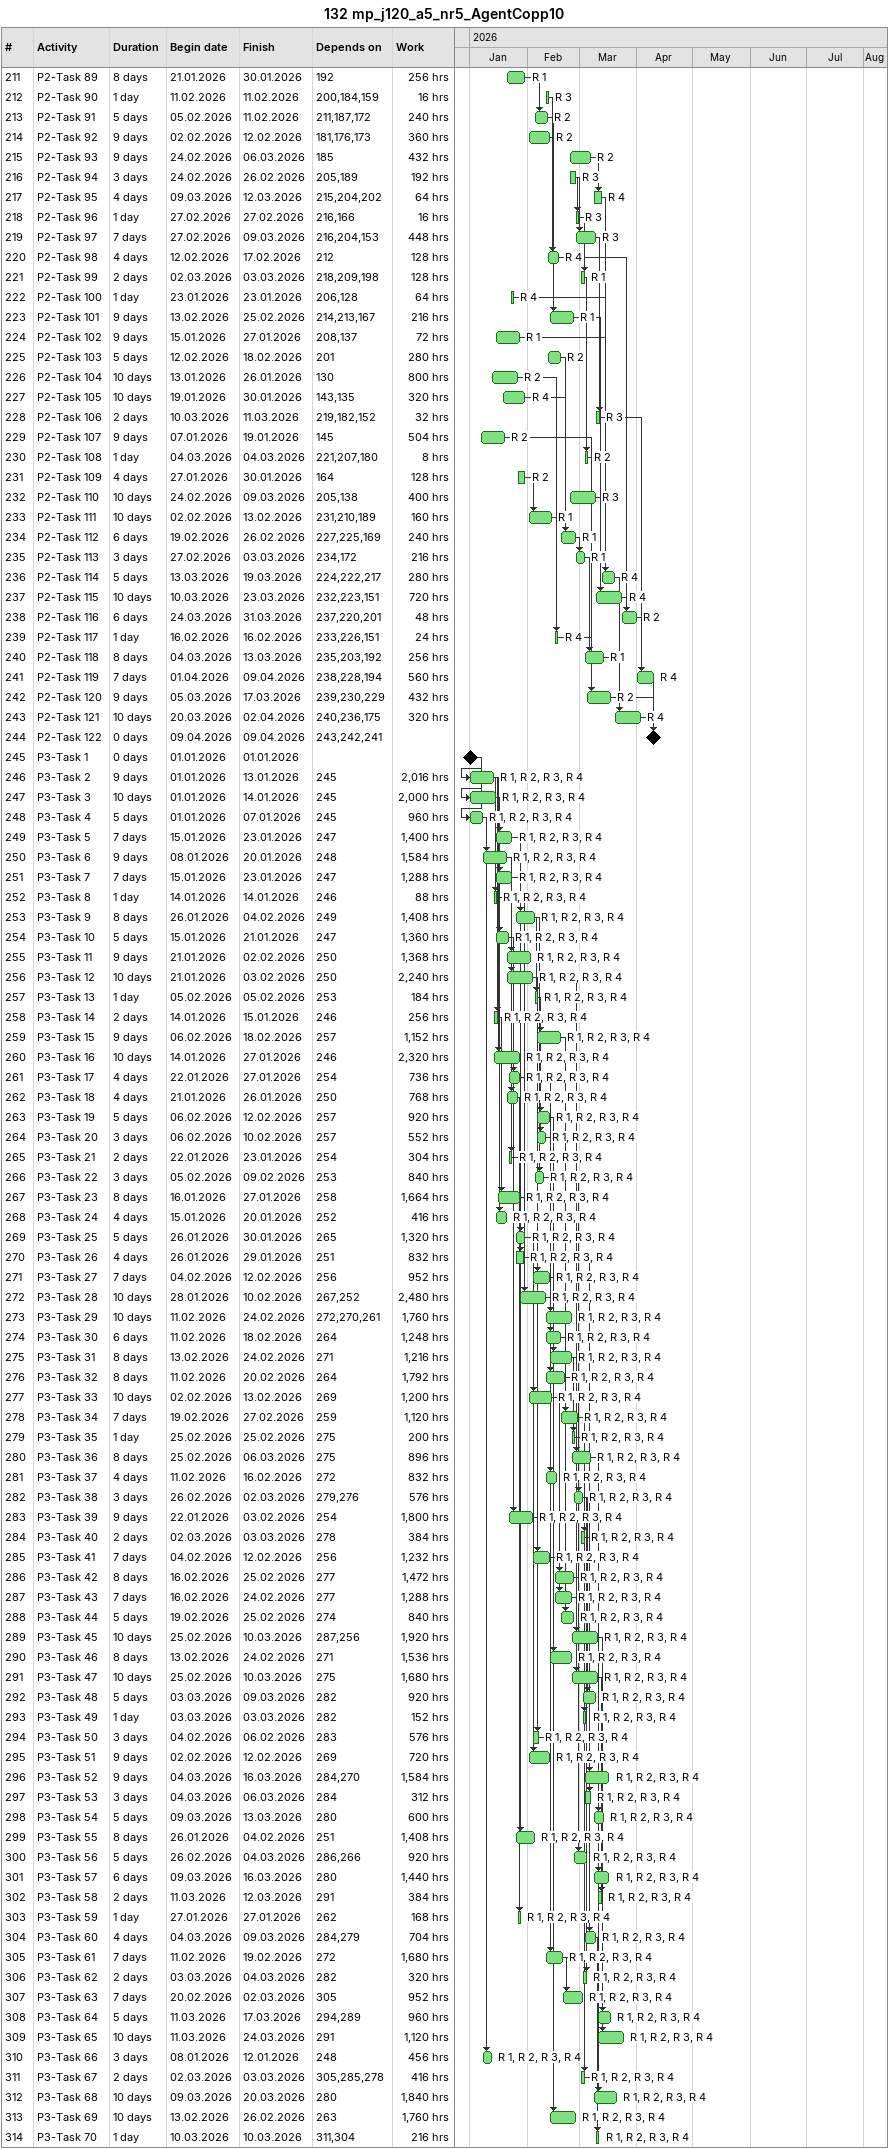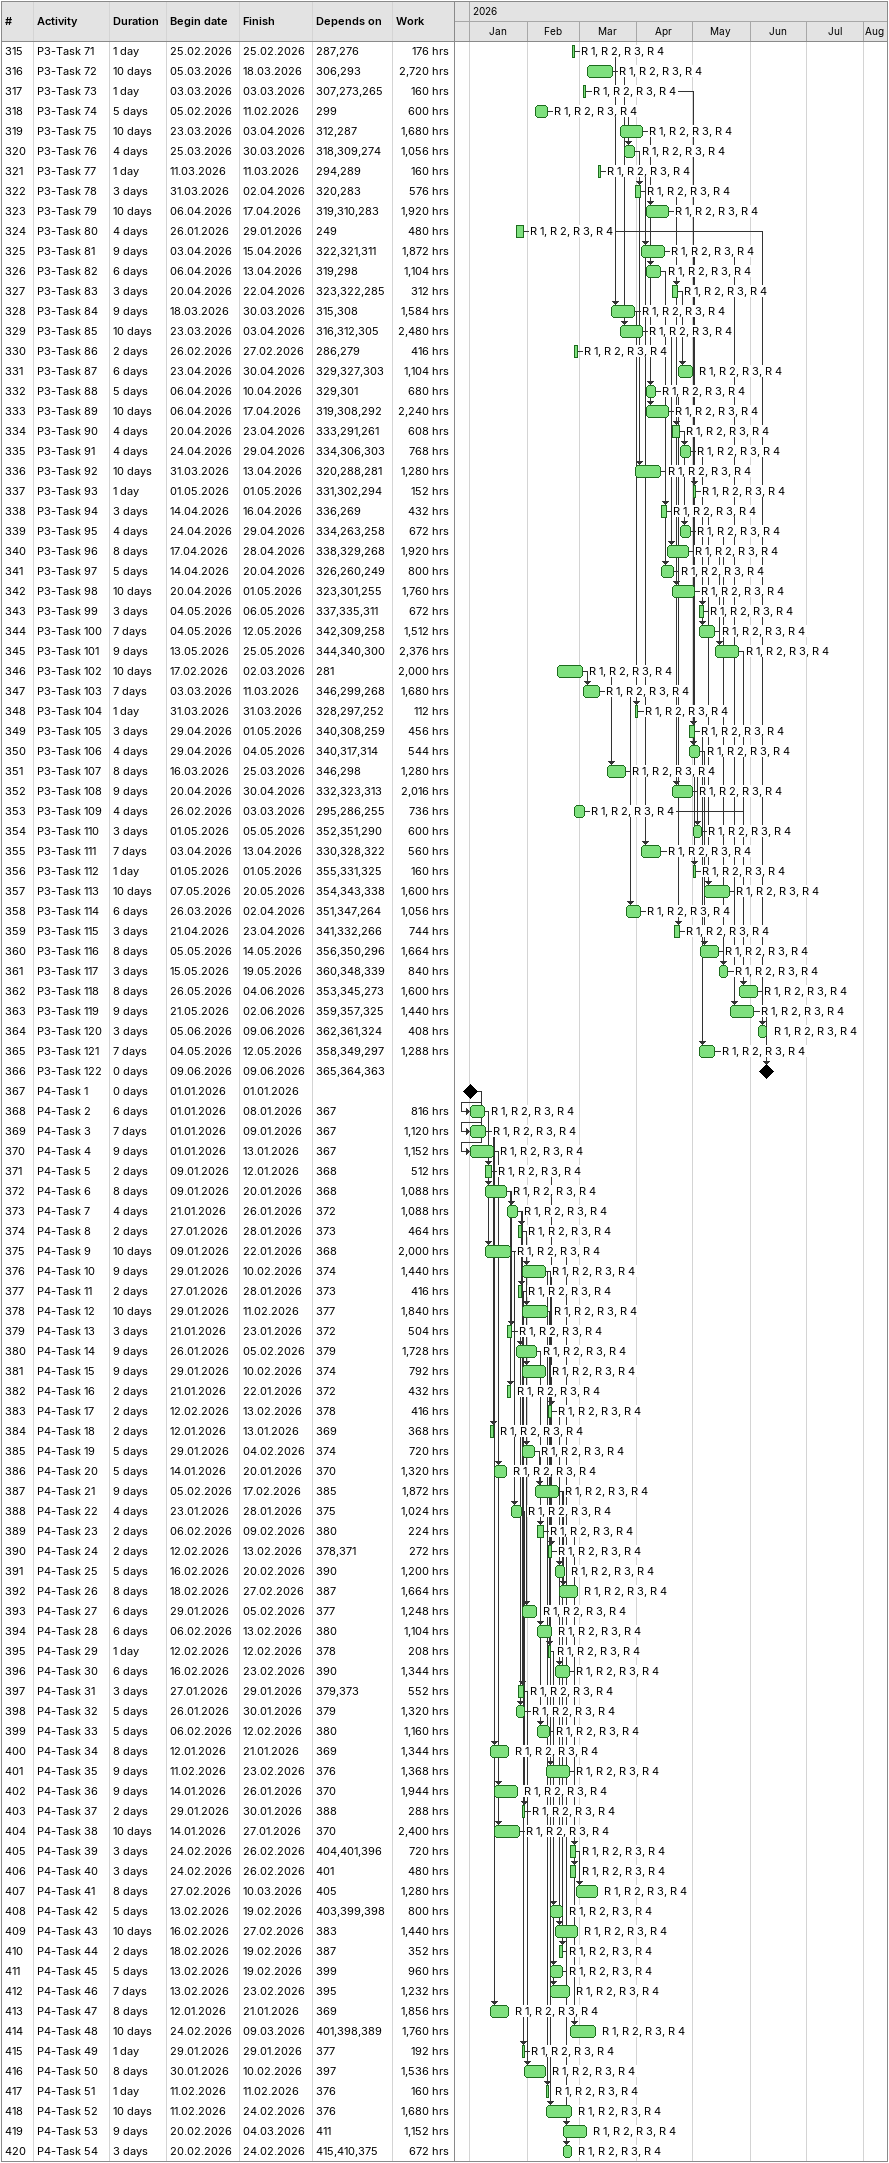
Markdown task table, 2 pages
132 mp_j120_a5_nr5_AgentCopp10

| ID | Task | Duration | Start | Finish | Predecessors | Resources | Work (h) |
|---|---|---|---|---|---|---|---|
| 211 | P2-Task 89 | 8d | 2026-01-21 | 2026-01-30 | 192 | R 1 | 256 |
| 212 | P2-Task 90 | 1d | 2026-02-11 | 2026-02-11 | 200, 184, 159 | R 3 | 16 |
| 213 | P2-Task 91 | 5d | 2026-02-05 | 2026-02-11 | 211, 187, 172 | R 2 | 240 |
| 214 | P2-Task 92 | 9d | 2026-02-02 | 2026-02-12 | 181, 176, 173 | R 2 | 360 |
| 215 | P2-Task 93 | 9d | 2026-02-24 | 2026-03-06 | 185 | R 2 | 432 |
| 216 | P2-Task 94 | 3d | 2026-02-24 | 2026-02-26 | 205, 189 | R 3 | 192 |
| 217 | P2-Task 95 | 4d | 2026-03-09 | 2026-03-12 | 215, 204, 202 | R 4 | 64 |
| 218 | P2-Task 96 | 1d | 2026-02-27 | 2026-02-27 | 216, 166 | R 3 | 16 |
| 219 | P2-Task 97 | 7d | 2026-02-27 | 2026-03-09 | 216, 204, 153 | R 3 | 448 |
| 220 | P2-Task 98 | 4d | 2026-02-12 | 2026-02-17 | 212 | R 4 | 128 |
| 221 | P2-Task 99 | 2d | 2026-03-02 | 2026-03-03 | 218, 209, 198 | R 1 | 128 |
| 222 | P2-Task 100 | 1d | 2026-01-23 | 2026-01-23 | 206, 128 | R 4 | 64 |
| 223 | P2-Task 101 | 9d | 2026-02-13 | 2026-02-25 | 214, 213, 167 | R 1 | 216 |
| 224 | P2-Task 102 | 9d | 2026-01-15 | 2026-01-27 | 208, 137 | R 1 | 72 |
| 225 | P2-Task 103 | 5d | 2026-02-12 | 2026-02-18 | 201 | R 2 | 280 |
| 226 | P2-Task 104 | 10d | 2026-01-13 | 2026-01-26 | 130 | R 2 | 800 |
| 227 | P2-Task 105 | 10d | 2026-01-19 | 2026-01-30 | 143, 135 | R 4 | 320 |
| 228 | P2-Task 106 | 2d | 2026-03-10 | 2026-03-11 | 219, 182, 152 | R 3 | 32 |
| 229 | P2-Task 107 | 9d | 2026-01-07 | 2026-01-19 | 145 | R 2 | 504 |
| 230 | P2-Task 108 | 1d | 2026-03-04 | 2026-03-04 | 221, 207, 180 | R 2 | 8 |
| 231 | P2-Task 109 | 4d | 2026-01-27 | 2026-01-30 | 164 | R 2 | 128 |
| 232 | P2-Task 110 | 10d | 2026-02-24 | 2026-03-09 | 205, 138 | R 3 | 400 |
| 233 | P2-Task 111 | 10d | 2026-02-02 | 2026-02-13 | 231, 210, 189 | R 1 | 160 |
| 234 | P2-Task 112 | 6d | 2026-02-19 | 2026-02-26 | 227, 225, 169 | R 1 | 240 |
| 235 | P2-Task 113 | 3d | 2026-02-27 | 2026-03-03 | 234, 172 | R 1 | 216 |
| 236 | P2-Task 114 | 5d | 2026-03-13 | 2026-03-19 | 224, 222, 217 | R 4 | 280 |
| 237 | P2-Task 115 | 10d | 2026-03-10 | 2026-03-23 | 232, 223, 151 | R 4 | 720 |
| 238 | P2-Task 116 | 6d | 2026-03-24 | 2026-03-31 | 237, 220, 201 | R 2 | 48 |
| 239 | P2-Task 117 | 1d | 2026-02-16 | 2026-02-16 | 233, 226, 151 | R 4 | 24 |
| 240 | P2-Task 118 | 8d | 2026-03-04 | 2026-03-13 | 235, 203, 192 | R 1 | 256 |
| 241 | P2-Task 119 | 7d | 2026-04-01 | 2026-04-09 | 238, 228, 194 | R 4 | 560 |
| 242 | P2-Task 120 | 9d | 2026-03-05 | 2026-03-17 | 239, 230, 229 | R 2 | 432 |
| 243 | P2-Task 121 | 10d | 2026-03-20 | 2026-04-02 | 240, 236, 175 | R 4 | 320 |
| 244 | P2-Task 122 | 0d | 2026-04-09 | 2026-04-09 | 243, 242, 241 |  |  |
| 245 | P3-Task 1 | 0d | 2026-01-01 | 2026-01-01 |  |  |  |
| 246 | P3-Task 2 | 9d | 2026-01-01 | 2026-01-13 | 245 | R 1, R 2, R 3, R 4 | 2016 |
| 247 | P3-Task 3 | 10d | 2026-01-01 | 2026-01-14 | 245 | R 1, R 2, R 3, R 4 | 2000 |
| 248 | P3-Task 4 | 5d | 2026-01-01 | 2026-01-07 | 245 | R 1, R 2, R 3, R 4 | 960 |
| 249 | P3-Task 5 | 7d | 2026-01-15 | 2026-01-23 | 247 | R 1, R 2, R 3, R 4 | 1400 |
| 250 | P3-Task 6 | 9d | 2026-01-08 | 2026-01-20 | 248 | R 1, R 2, R 3, R 4 | 1584 |
| 251 | P3-Task 7 | 7d | 2026-01-15 | 2026-01-23 | 247 | R 1, R 2, R 3, R 4 | 1288 |
| 252 | P3-Task 8 | 1d | 2026-01-14 | 2026-01-14 | 246 | R 1, R 2, R 3, R 4 | 88 |
| 253 | P3-Task 9 | 8d | 2026-01-26 | 2026-02-04 | 249 | R 1, R 2, R 3, R 4 | 1408 |
| 254 | P3-Task 10 | 5d | 2026-01-15 | 2026-01-21 | 247 | R 1, R 2, R 3, R 4 | 1360 |
| 255 | P3-Task 11 | 9d | 2026-01-21 | 2026-02-02 | 250 | R 1, R 2, R 3, R 4 | 1368 |
| 256 | P3-Task 12 | 10d | 2026-01-21 | 2026-02-03 | 250 | R 1, R 2, R 3, R 4 | 2240 |
| 257 | P3-Task 13 | 1d | 2026-02-05 | 2026-02-05 | 253 | R 1, R 2, R 3, R 4 | 184 |
| 258 | P3-Task 14 | 2d | 2026-01-14 | 2026-01-15 | 246 | R 1, R 2, R 3, R 4 | 256 |
| 259 | P3-Task 15 | 9d | 2026-02-06 | 2026-02-18 | 257 | R 1, R 2, R 3, R 4 | 1152 |
| 260 | P3-Task 16 | 10d | 2026-01-14 | 2026-01-27 | 246 | R 1, R 2, R 3, R 4 | 2320 |
| 261 | P3-Task 17 | 4d | 2026-01-22 | 2026-01-27 | 254 | R 1, R 2, R 3, R 4 | 736 |
| 262 | P3-Task 18 | 4d | 2026-01-21 | 2026-01-26 | 250 | R 1, R 2, R 3, R 4 | 768 |
| 263 | P3-Task 19 | 5d | 2026-02-06 | 2026-02-12 | 257 | R 1, R 2, R 3, R 4 | 920 |
| 264 | P3-Task 20 | 3d | 2026-02-06 | 2026-02-10 | 257 | R 1, R 2, R 3, R 4 | 552 |
| 265 | P3-Task 21 | 2d | 2026-01-22 | 2026-01-23 | 254 | R 1, R 2, R 3, R 4 | 304 |
| 266 | P3-Task 22 | 3d | 2026-02-05 | 2026-02-09 | 253 | R 1, R 2, R 3, R 4 | 840 |
| 267 | P3-Task 23 | 8d | 2026-01-16 | 2026-01-27 | 258 | R 1, R 2, R 3, R 4 | 1664 |
| 268 | P3-Task 24 | 4d | 2026-01-15 | 2026-01-20 | 252 | R 1, R 2, R 3, R 4 | 416 |
| 269 | P3-Task 25 | 5d | 2026-01-26 | 2026-01-30 | 265 | R 1, R 2, R 3, R 4 | 1320 |
| 270 | P3-Task 26 | 4d | 2026-01-26 | 2026-01-29 | 251 | R 1, R 2, R 3, R 4 | 832 |
| 271 | P3-Task 27 | 7d | 2026-02-04 | 2026-02-12 | 256 | R 1, R 2, R 3, R 4 | 952 |
| 272 | P3-Task 28 | 10d | 2026-01-28 | 2026-02-10 | 267, 252 | R 1, R 2, R 3, R 4 | 2480 |
| 273 | P3-Task 29 | 10d | 2026-02-11 | 2026-02-24 | 272, 270, 261 | R 1, R 2, R 3, R 4 | 1760 |
| 274 | P3-Task 30 | 6d | 2026-02-11 | 2026-02-18 | 264 | R 1, R 2, R 3, R 4 | 1248 |
| 275 | P3-Task 31 | 8d | 2026-02-13 | 2026-02-24 | 271 | R 1, R 2, R 3, R 4 | 1216 |
| 276 | P3-Task 32 | 8d | 2026-02-11 | 2026-02-20 | 264 | R 1, R 2, R 3, R 4 | 1792 |
| 277 | P3-Task 33 | 10d | 2026-02-02 | 2026-02-13 | 269 | R 1, R 2, R 3, R 4 | 1200 |
| 278 | P3-Task 34 | 7d | 2026-02-19 | 2026-02-27 | 259 | R 1, R 2, R 3, R 4 | 1120 |
| 279 | P3-Task 35 | 1d | 2026-02-25 | 2026-02-25 | 275 | R 1, R 2, R 3, R 4 | 200 |
| 280 | P3-Task 36 | 8d | 2026-02-25 | 2026-03-06 | 275 | R 1, R 2, R 3, R 4 | 896 |
| 281 | P3-Task 37 | 4d | 2026-02-11 | 2026-02-16 | 272 | R 1, R 2, R 3, R 4 | 832 |
| 282 | P3-Task 38 | 3d | 2026-02-26 | 2026-03-02 | 279, 276 | R 1, R 2, R 3, R 4 | 576 |
| 283 | P3-Task 39 | 9d | 2026-01-22 | 2026-02-03 | 254 | R 1, R 2, R 3, R 4 | 1800 |
| 284 | P3-Task 40 | 2d | 2026-03-02 | 2026-03-03 | 278 | R 1, R 2, R 3, R 4 | 384 |
| 285 | P3-Task 41 | 7d | 2026-02-04 | 2026-02-12 | 256 | R 1, R 2, R 3, R 4 | 1232 |
| 286 | P3-Task 42 | 8d | 2026-02-16 | 2026-02-25 | 277 | R 1, R 2, R 3, R 4 | 1472 |
| 287 | P3-Task 43 | 7d | 2026-02-16 | 2026-02-24 | 277 | R 1, R 2, R 3, R 4 | 1288 |
| 288 | P3-Task 44 | 5d | 2026-02-19 | 2026-02-25 | 274 | R 1, R 2, R 3, R 4 | 840 |
| 289 | P3-Task 45 | 10d | 2026-02-25 | 2026-03-10 | 287, 256 | R 1, R 2, R 3, R 4 | 1920 |
| 290 | P3-Task 46 | 8d | 2026-02-13 | 2026-02-24 | 271 | R 1, R 2, R 3, R 4 | 1536 |
| 291 | P3-Task 47 | 10d | 2026-02-25 | 2026-03-10 | 275 | R 1, R 2, R 3, R 4 | 1680 |
| 292 | P3-Task 48 | 5d | 2026-03-03 | 2026-03-09 | 282 | R 1, R 2, R 3, R 4 | 920 |
| 293 | P3-Task 49 | 1d | 2026-03-03 | 2026-03-03 | 282 | R 1, R 2, R 3, R 4 | 152 |
| 294 | P3-Task 50 | 3d | 2026-02-04 | 2026-02-06 | 283 | R 1, R 2, R 3, R 4 | 576 |
| 295 | P3-Task 51 | 9d | 2026-02-02 | 2026-02-12 | 269 | R 1, R 2, R 3, R 4 | 720 |
| 296 | P3-Task 52 | 9d | 2026-03-04 | 2026-03-16 | 284, 270 | R 1, R 2, R 3, R 4 | 1584 |
| 297 | P3-Task 53 | 3d | 2026-03-04 | 2026-03-06 | 284 | R 1, R 2, R 3, R 4 | 312 |
| 298 | P3-Task 54 | 5d | 2026-03-09 | 2026-03-13 | 280 | R 1, R 2, R 3, R 4 | 600 |
| 299 | P3-Task 55 | 8d | 2026-01-26 | 2026-02-04 | 251 | R 1, R 2, R 3, R 4 | 1408 |
| 300 | P3-Task 56 | 5d | 2026-02-26 | 2026-03-04 | 286, 266 | R 1, R 2, R 3, R 4 | 920 |
| 301 | P3-Task 57 | 6d | 2026-03-09 | 2026-03-16 | 280 | R 1, R 2, R 3, R 4 | 1440 |
| 302 | P3-Task 58 | 2d | 2026-03-11 | 2026-03-12 | 291 | R 1, R 2, R 3, R 4 | 384 |
| 303 | P3-Task 59 | 1d | 2026-01-27 | 2026-01-27 | 262 | R 1, R 2, R 3, R 4 | 168 |
| 304 | P3-Task 60 | 4d | 2026-03-04 | 2026-03-09 | 284, 279 | R 1, R 2, R 3, R 4 | 704 |
| 305 | P3-Task 61 | 7d | 2026-02-11 | 2026-02-19 | 272 | R 1, R 2, R 3, R 4 | 1680 |
| 306 | P3-Task 62 | 2d | 2026-03-03 | 2026-03-04 | 282 | R 1, R 2, R 3, R 4 | 320 |
| 307 | P3-Task 63 | 7d | 2026-02-20 | 2026-03-02 | 305 | R 1, R 2, R 3, R 4 | 952 |
| 308 | P3-Task 64 | 5d | 2026-03-11 | 2026-03-17 | 294, 289 | R 1, R 2, R 3, R 4 | 960 |
| 309 | P3-Task 65 | 10d | 2026-03-11 | 2026-03-24 | 291 | R 1, R 2, R 3, R 4 | 1120 |
| 310 | P3-Task 66 | 3d | 2026-01-08 | 2026-01-12 | 248 | R 1, R 2, R 3, R 4 | 456 |
| 311 | P3-Task 67 | 2d | 2026-03-02 | 2026-03-03 | 305, 285, 278 | R 1, R 2, R 3, R 4 | 416 |
| 312 | P3-Task 68 | 10d | 2026-03-09 | 2026-03-20 | 280 | R 1, R 2, R 3, R 4 | 1840 |
| 313 | P3-Task 69 | 10d | 2026-02-13 | 2026-02-26 | 263 | R 1, R 2, R 3, R 4 | 1760 |
| 314 | P3-Task 70 | 1d | 2026-03-10 | 2026-03-10 | 311, 304 | R 1, R 2, R 3, R 4 | 216 |
| 315 | P3-Task 71 | 1d | 2026-02-25 | 2026-02-25 | 287, 276 | R 1, R 2, R 3, R 4 | 176 |
| 316 | P3-Task 72 | 10d | 2026-03-05 | 2026-03-18 | 306, 293 | R 1, R 2, R 3, R 4 | 2720 |
| 317 | P3-Task 73 | 1d | 2026-03-03 | 2026-03-03 | 307, 273, 265 | R 1, R 2, R 3, R 4 | 160 |
| 318 | P3-Task 74 | 5d | 2026-02-05 | 2026-02-11 | 299 | R 1, R 2, R 3, R 4 | 600 |
| 319 | P3-Task 75 | 10d | 2026-03-23 | 2026-04-03 | 312, 287 | R 1, R 2, R 3, R 4 | 1680 |
| 320 | P3-Task 76 | 4d | 2026-03-25 | 2026-03-30 | 318, 309, 274 | R 1, R 2, R 3, R 4 | 1056 |
| 321 | P3-Task 77 | 1d | 2026-03-11 | 2026-03-11 | 294, 289 | R 1, R 2, R 3, R 4 | 160 |
| 322 | P3-Task 78 | 3d | 2026-03-31 | 2026-04-02 | 320, 283 | R 1, R 2, R 3, R 4 | 576 |
| 323 | P3-Task 79 | 10d | 2026-04-06 | 2026-04-17 | 319, 310, 283 | R 1, R 2, R 3, R 4 | 1920 |
| 324 | P3-Task 80 | 4d | 2026-01-26 | 2026-01-29 | 249 | R 1, R 2, R 3, R 4 | 480 |
| 325 | P3-Task 81 | 9d | 2026-04-03 | 2026-04-15 | 322, 321, 311 | R 1, R 2, R 3, R 4 | 1872 |
| 326 | P3-Task 82 | 6d | 2026-04-06 | 2026-04-13 | 319, 298 | R 1, R 2, R 3, R 4 | 1104 |
| 327 | P3-Task 83 | 3d | 2026-04-20 | 2026-04-22 | 323, 322, 285 | R 1, R 2, R 3, R 4 | 312 |
| 328 | P3-Task 84 | 9d | 2026-03-18 | 2026-03-30 | 315, 308 | R 1, R 2, R 3, R 4 | 1584 |
| 329 | P3-Task 85 | 10d | 2026-03-23 | 2026-04-03 | 316, 312, 305 | R 1, R 2, R 3, R 4 | 2480 |
| 330 | P3-Task 86 | 2d | 2026-02-26 | 2026-02-27 | 286, 279 | R 1, R 2, R 3, R 4 | 416 |
| 331 | P3-Task 87 | 6d | 2026-04-23 | 2026-04-30 | 329, 327, 303 | R 1, R 2, R 3, R 4 | 1104 |
| 332 | P3-Task 88 | 5d | 2026-04-06 | 2026-04-10 | 329, 301 | R 1, R 2, R 3, R 4 | 680 |
| 333 | P3-Task 89 | 10d | 2026-04-06 | 2026-04-17 | 319, 308, 292 | R 1, R 2, R 3, R 4 | 2240 |
| 334 | P3-Task 90 | 4d | 2026-04-20 | 2026-04-23 | 333, 291, 261 | R 1, R 2, R 3, R 4 | 608 |
| 335 | P3-Task 91 | 4d | 2026-04-24 | 2026-04-29 | 334, 306, 303 | R 1, R 2, R 3, R 4 | 768 |
| 336 | P3-Task 92 | 10d | 2026-03-31 | 2026-04-13 | 320, 288, 281 | R 1, R 2, R 3, R 4 | 1280 |
| 337 | P3-Task 93 | 1d | 2026-05-01 | 2026-05-01 | 331, 302, 294 | R 1, R 2, R 3, R 4 | 152 |
| 338 | P3-Task 94 | 3d | 2026-04-14 | 2026-04-16 | 336, 269 | R 1, R 2, R 3, R 4 | 432 |
| 339 | P3-Task 95 | 4d | 2026-04-24 | 2026-04-29 | 334, 263, 258 | R 1, R 2, R 3, R 4 | 672 |
| 340 | P3-Task 96 | 8d | 2026-04-17 | 2026-04-28 | 338, 329, 268 | R 1, R 2, R 3, R 4 | 1920 |
| 341 | P3-Task 97 | 5d | 2026-04-14 | 2026-04-20 | 326, 260, 249 | R 1, R 2, R 3, R 4 | 800 |
| 342 | P3-Task 98 | 10d | 2026-04-20 | 2026-05-01 | 323, 301, 255 | R 1, R 2, R 3, R 4 | 1760 |
| 343 | P3-Task 99 | 3d | 2026-05-04 | 2026-05-06 | 337, 335, 311 | R 1, R 2, R 3, R 4 | 672 |
| 344 | P3-Task 100 | 7d | 2026-05-04 | 2026-05-12 | 342, 309, 258 | R 1, R 2, R 3, R 4 | 1512 |
| 345 | P3-Task 101 | 9d | 2026-05-13 | 2026-05-25 | 344, 340, 300 | R 1, R 2, R 3, R 4 | 2376 |
| 346 | P3-Task 102 | 10d | 2026-02-17 | 2026-03-02 | 281 | R 1, R 2, R 3, R 4 | 2000 |
| 347 | P3-Task 103 | 7d | 2026-03-03 | 2026-03-11 | 346, 299, 268 | R 1, R 2, R 3, R 4 | 1680 |
| 348 | P3-Task 104 | 1d | 2026-03-31 | 2026-03-31 | 328, 297, 252 | R 1, R 2, R 3, R 4 | 112 |
| 349 | P3-Task 105 | 3d | 2026-04-29 | 2026-05-01 | 340, 308, 259 | R 1, R 2, R 3, R 4 | 456 |
| 350 | P3-Task 106 | 4d | 2026-04-29 | 2026-05-04 | 340, 317, 314 | R 1, R 2, R 3, R 4 | 544 |
| 351 | P3-Task 107 | 8d | 2026-03-16 | 2026-03-25 | 346, 298 | R 1, R 2, R 3, R 4 | 1280 |
| 352 | P3-Task 108 | 9d | 2026-04-20 | 2026-04-30 | 332, 323, 313 | R 1, R 2, R 3, R 4 | 2016 |
| 353 | P3-Task 109 | 4d | 2026-02-26 | 2026-03-03 | 295, 286, 255 | R 1, R 2, R 3, R 4 | 736 |
| 354 | P3-Task 110 | 3d | 2026-05-01 | 2026-05-05 | 352, 351, 290 | R 1, R 2, R 3, R 4 | 600 |
| 355 | P3-Task 111 | 7d | 2026-04-03 | 2026-04-13 | 330, 328, 322 | R 1, R 2, R 3, R 4 | 560 |
| 356 | P3-Task 112 | 1d | 2026-05-01 | 2026-05-01 | 355, 331, 325 | R 1, R 2, R 3, R 4 | 160 |
| 357 | P3-Task 113 | 10d | 2026-05-07 | 2026-05-20 | 354, 343, 338 | R 1, R 2, R 3, R 4 | 1600 |
| 358 | P3-Task 114 | 6d | 2026-03-26 | 2026-04-02 | 351, 347, 264 | R 1, R 2, R 3, R 4 | 1056 |
| 359 | P3-Task 115 | 3d | 2026-04-21 | 2026-04-23 | 341, 332, 266 | R 1, R 2, R 3, R 4 | 744 |
| 360 | P3-Task 116 | 8d | 2026-05-05 | 2026-05-14 | 356, 350, 296 | R 1, R 2, R 3, R 4 | 1664 |
| 361 | P3-Task 117 | 3d | 2026-05-15 | 2026-05-19 | 360, 348, 339 | R 1, R 2, R 3, R 4 | 840 |
| 362 | P3-Task 118 | 8d | 2026-05-26 | 2026-06-04 | 353, 345, 273 | R 1, R 2, R 3, R 4 | 1600 |
| 363 | P3-Task 119 | 9d | 2026-05-21 | 2026-06-02 | 359, 357, 325 | R 1, R 2, R 3, R 4 | 1440 |
| 364 | P3-Task 120 | 3d | 2026-06-05 | 2026-06-09 | 362, 361, 324 | R 1, R 2, R 3, R 4 | 408 |
| 365 | P3-Task 121 | 7d | 2026-05-04 | 2026-05-12 | 358, 349, 297 | R 1, R 2, R 3, R 4 | 1288 |
| 366 | P3-Task 122 | 0d | 2026-06-09 | 2026-06-09 | 365, 364, 363 |  |  |
| 367 | P4-Task 1 | 0d | 2026-01-01 | 2026-01-01 |  |  |  |
| 368 | P4-Task 2 | 6d | 2026-01-01 | 2026-01-08 | 367 | R 1, R 2, R 3, R 4 | 816 |
| 369 | P4-Task 3 | 7d | 2026-01-01 | 2026-01-09 | 367 | R 1, R 2, R 3, R 4 | 1120 |
| 370 | P4-Task 4 | 9d | 2026-01-01 | 2026-01-13 | 367 | R 1, R 2, R 3, R 4 | 1152 |
| 371 | P4-Task 5 | 2d | 2026-01-09 | 2026-01-12 | 368 | R 1, R 2, R 3, R 4 | 512 |
| 372 | P4-Task 6 | 8d | 2026-01-09 | 2026-01-20 | 368 | R 1, R 2, R 3, R 4 | 1088 |
| 373 | P4-Task 7 | 4d | 2026-01-21 | 2026-01-26 | 372 | R 1, R 2, R 3, R 4 | 1088 |
| 374 | P4-Task 8 | 2d | 2026-01-27 | 2026-01-28 | 373 | R 1, R 2, R 3, R 4 | 464 |
| 375 | P4-Task 9 | 10d | 2026-01-09 | 2026-01-22 | 368 | R 1, R 2, R 3, R 4 | 2000 |
| 376 | P4-Task 10 | 9d | 2026-01-29 | 2026-02-10 | 374 | R 1, R 2, R 3, R 4 | 1440 |
| 377 | P4-Task 11 | 2d | 2026-01-27 | 2026-01-28 | 373 | R 1, R 2, R 3, R 4 | 416 |
| 378 | P4-Task 12 | 10d | 2026-01-29 | 2026-02-11 | 377 | R 1, R 2, R 3, R 4 | 1840 |
| 379 | P4-Task 13 | 3d | 2026-01-21 | 2026-01-23 | 372 | R 1, R 2, R 3, R 4 | 504 |
| 380 | P4-Task 14 | 9d | 2026-01-26 | 2026-02-05 | 379 | R 1, R 2, R 3, R 4 | 1728 |
| 381 | P4-Task 15 | 9d | 2026-01-29 | 2026-02-10 | 374 | R 1, R 2, R 3, R 4 | 792 |
| 382 | P4-Task 16 | 2d | 2026-01-21 | 2026-01-22 | 372 | R 1, R 2, R 3, R 4 | 432 |
| 383 | P4-Task 17 | 2d | 2026-02-12 | 2026-02-13 | 378 | R 1, R 2, R 3, R 4 | 416 |
| 384 | P4-Task 18 | 2d | 2026-01-12 | 2026-01-13 | 369 | R 1, R 2, R 3, R 4 | 368 |
| 385 | P4-Task 19 | 5d | 2026-01-29 | 2026-02-04 | 374 | R 1, R 2, R 3, R 4 | 720 |
| 386 | P4-Task 20 | 5d | 2026-01-14 | 2026-01-20 | 370 | R 1, R 2, R 3, R 4 | 1320 |
| 387 | P4-Task 21 | 9d | 2026-02-05 | 2026-02-17 | 385 | R 1, R 2, R 3, R 4 | 1872 |
| 388 | P4-Task 22 | 4d | 2026-01-23 | 2026-01-28 | 375 | R 1, R 2, R 3, R 4 | 1024 |
| 389 | P4-Task 23 | 2d | 2026-02-06 | 2026-02-09 | 380 | R 1, R 2, R 3, R 4 | 224 |
| 390 | P4-Task 24 | 2d | 2026-02-12 | 2026-02-13 | 378, 371 | R 1, R 2, R 3, R 4 | 272 |
| 391 | P4-Task 25 | 5d | 2026-02-16 | 2026-02-20 | 390 | R 1, R 2, R 3, R 4 | 1200 |
| 392 | P4-Task 26 | 8d | 2026-02-18 | 2026-02-27 | 387 | R 1, R 2, R 3, R 4 | 1664 |
| 393 | P4-Task 27 | 6d | 2026-01-29 | 2026-02-05 | 377 | R 1, R 2, R 3, R 4 | 1248 |
| 394 | P4-Task 28 | 6d | 2026-02-06 | 2026-02-13 | 380 | R 1, R 2, R 3, R 4 | 1104 |
| 395 | P4-Task 29 | 1d | 2026-02-12 | 2026-02-12 | 378 | R 1, R 2, R 3, R 4 | 208 |
| 396 | P4-Task 30 | 6d | 2026-02-16 | 2026-02-23 | 390 | R 1, R 2, R 3, R 4 | 1344 |
| 397 | P4-Task 31 | 3d | 2026-01-27 | 2026-01-29 | 379, 373 | R 1, R 2, R 3, R 4 | 552 |
| 398 | P4-Task 32 | 5d | 2026-01-26 | 2026-01-30 | 379 | R 1, R 2, R 3, R 4 | 1320 |
| 399 | P4-Task 33 | 5d | 2026-02-06 | 2026-02-12 | 380 | R 1, R 2, R 3, R 4 | 1160 |
| 400 | P4-Task 34 | 8d | 2026-01-12 | 2026-01-21 | 369 | R 1, R 2, R 3, R 4 | 1344 |
| 401 | P4-Task 35 | 9d | 2026-02-11 | 2026-02-23 | 376 | R 1, R 2, R 3, R 4 | 1368 |
| 402 | P4-Task 36 | 9d | 2026-01-14 | 2026-01-26 | 370 | R 1, R 2, R 3, R 4 | 1944 |
| 403 | P4-Task 37 | 2d | 2026-01-29 | 2026-01-30 | 388 | R 1, R 2, R 3, R 4 | 288 |
| 404 | P4-Task 38 | 10d | 2026-01-14 | 2026-01-27 | 370 | R 1, R 2, R 3, R 4 | 2400 |
| 405 | P4-Task 39 | 3d | 2026-02-24 | 2026-02-26 | 404, 401, 396 | R 1, R 2, R 3, R 4 | 720 |
| 406 | P4-Task 40 | 3d | 2026-02-24 | 2026-02-26 | 401 | R 1, R 2, R 3, R 4 | 480 |
| 407 | P4-Task 41 | 8d | 2026-02-27 | 2026-03-10 | 405 | R 1, R 2, R 3, R 4 | 1280 |
| 408 | P4-Task 42 | 5d | 2026-02-13 | 2026-02-19 | 403, 399, 398 | R 1, R 2, R 3, R 4 | 800 |
| 409 | P4-Task 43 | 10d | 2026-02-16 | 2026-02-27 | 383 | R 1, R 2, R 3, R 4 | 1440 |
| 410 | P4-Task 44 | 2d | 2026-02-18 | 2026-02-19 | 387 | R 1, R 2, R 3, R 4 | 352 |
| 411 | P4-Task 45 | 5d | 2026-02-13 | 2026-02-19 | 399 | R 1, R 2, R 3, R 4 | 960 |
| 412 | P4-Task 46 | 7d | 2026-02-13 | 2026-02-23 | 395 | R 1, R 2, R 3, R 4 | 1232 |
| 413 | P4-Task 47 | 8d | 2026-01-12 | 2026-01-21 | 369 | R 1, R 2, R 3, R 4 | 1856 |
| 414 | P4-Task 48 | 10d | 2026-02-24 | 2026-03-09 | 401, 398, 389 | R 1, R 2, R 3, R 4 | 1760 |
| 415 | P4-Task 49 | 1d | 2026-01-29 | 2026-01-29 | 377 | R 1, R 2, R 3, R 4 | 192 |
| 416 | P4-Task 50 | 8d | 2026-01-30 | 2026-02-10 | 397 | R 1, R 2, R 3, R 4 | 1536 |
| 417 | P4-Task 51 | 1d | 2026-02-11 | 2026-02-11 | 376 | R 1, R 2, R 3, R 4 | 160 |
| 418 | P4-Task 52 | 10d | 2026-02-11 | 2026-02-24 | 376 | R 1, R 2, R 3, R 4 | 1680 |
| 419 | P4-Task 53 | 9d | 2026-02-20 | 2026-03-04 | 411 | R 1, R 2, R 3, R 4 | 1152 |
| 420 | P4-Task 54 | 3d | 2026-02-20 | 2026-02-24 | 415, 410, 375 | R 1, R 2, R 3, R 4 | 672 |
